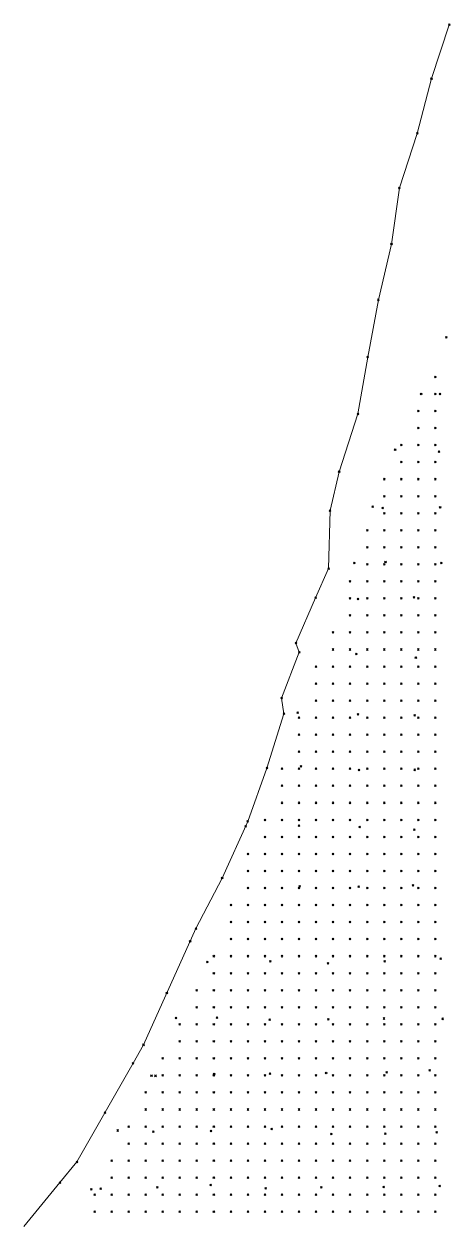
# Model space of a CAD drawing. Header units: metres. Extents: x 441556 to 446409, y 432338 to 461058.
# Drawn here: x 445829.3 to 445904.3, y 438034.9 to 438245.3 of the extents above; entities that cross this region are included whole.
import ezdxf

# ---------------------------------------------------------------- set-up
doc = ezdxf.new("R2010")
doc.units = ezdxf.units.M
doc.header["$MEASUREMENT"] = 0
doc.header["$PDMODE"] = 35
doc.header["$PDSIZE"] = 0.15
for name, color, linetype, lineweight in [('DTM-BRE-RevN_GRP_CURS APA', 2, 'Continuous', 0), ('DTM-NOK-RevN_LIDAR_co_lidar', 91, 'Continuous', 0), ('DTM-NOK-RevN_RTK', 32, 'Continuous', 0)]:
    doc.layers.add(name, color=color, linetype=linetype, lineweight=lineweight)

msp = doc.modelspace()

# ---------------------------------------------------------------- linework, layer by layer
at = {"layer": 'DTM-BRE-RevN_GRP_CURS APA'}
for p, q in [((445901.064, 438235.66, 324.729), (445904.186, 438245.143, 325.351)), ((445898.551, 438226.011, 324.105), (445901.064, 438235.66, 324.729)), ((445895.414, 438216.427, 323.472), (445898.551, 438226.011, 324.105)), ((445894.018, 438206.519, 323.86), (445895.414, 438216.427, 323.472)), ((445891.708, 438196.712, 324.253), (445894.018, 438206.519, 323.86)), ((445889.837, 438186.638, 324.124), (445891.708, 438196.712, 324.253)), ((445888.109, 438176.632, 324.013), (445889.837, 438186.638, 324.124)), ((445884.809, 438166.448, 323.915), (445888.109, 438176.632, 324.013)), ((445883.207, 438159.601, 323.915), (445884.809, 438166.448, 323.915)), ((445882.951, 438149.39, 324.069), (445883.207, 438159.601, 323.915)), ((445880.645, 438144.252, 323.3), (445882.951, 438149.39, 324.069)), ((445877.199, 438136.278, 323.159), (445880.645, 438144.252, 323.3)), ((445874.679, 438126.591, 323.034), (445877.78, 438134.671, 323.762)), ((445877.78, 438134.671, 323.762), (445877.199, 438136.278, 323.159)), ((445875.079, 438123.837, 323.534), (445874.679, 438126.591, 323.034)), ((445872.099, 438114.281, 323.659), (445875.079, 438123.837, 323.534)), ((445868.712, 438104.881, 323.659), (445872.099, 438114.281, 323.659)), ((445864.21, 438094.899, 323.659), (445868.712, 438104.881, 323.659)), ((445859.587, 438086.014, 323.471), (445864.21, 438094.899, 323.659)), ((445850.358, 438065.546, 323.471), (445859.587, 438086.014, 323.471)), ((445848.518, 438062.313, 323.471), (445850.358, 438065.546, 323.471)), ((445838.639, 438044.923, 323.471), (445848.518, 438062.313, 323.471)), ((445835.65, 438041.297, 323.471), (445838.639, 438044.923, 323.471)), ((445829.306, 438033.566, 323.471), (445835.65, 438041.297, 323.471))]:
    msp.add_line(p, q, dxfattribs=at)
at = {"layer": 'DTM-NOK-RevN_LIDAR_co_lidar'}
for p in [(445901.737, 438183.138, 324.707), (445901.737, 438180.138, 324.824), (445898.738, 438177.139, 324.711), (445901.737, 438177.139, 324.869), (445898.738, 438174.14, 324.662), (445901.737, 438174.14, 324.865), (445895.738, 438171.14, 324.56), (445898.738, 438171.14, 324.604), (445901.737, 438171.14, 324.826), (445895.738, 438168.141, 324.59), (445898.738, 438168.141, 324.669), (445901.737, 438168.141, 324.937), (445892.739, 438165.142, 324.68), (445895.738, 438165.142, 324.652), (445898.738, 438165.142, 324.778), (445901.737, 438165.142, 324.989), (445892.739, 438162.142, 324.632), (445895.738, 438162.142, 324.641), (445898.738, 438162.142, 324.837), (445901.737, 438162.142, 324.99), (445892.739, 438159.143, 324.654), (445895.738, 438159.143, 324.718), (445898.738, 438159.143, 324.891), (445901.737, 438159.143, 325.023), (445889.74, 438156.143, 324.69), (445892.739, 438156.143, 324.73), (445895.738, 438156.143, 324.863), (445898.738, 438156.143, 324.945), (445901.737, 438156.143, 325.075), (445889.74, 438153.144, 324.669), (445892.739, 438153.144, 324.756), (445895.738, 438153.144, 324.909), (445898.738, 438153.144, 324.958), (445901.737, 438153.144, 325.165), (445889.74, 438150.145, 324.659), (445892.739, 438150.145, 324.779), (445895.738, 438150.145, 324.946), (445898.738, 438150.145, 325.007), (445901.737, 438150.145, 325.256), (445886.74, 438147.145, 324.658), (445889.74, 438147.145, 324.736), (445892.739, 438147.145, 324.848), (445895.738, 438147.145, 324.96), (445898.738, 438147.145, 325.04), (445901.737, 438147.145, 325.36), (445886.74, 438144.146, 324.647), (445889.74, 438144.146, 324.752), (445892.739, 438144.146, 324.962), (445895.738, 438144.146, 325.018), (445898.738, 438144.146, 325.143), (445901.737, 438144.146, 325.454), (445886.74, 438141.147, 324.602), (445889.74, 438141.147, 324.731), (445892.739, 438141.147, 324.973), (445895.738, 438141.147, 325.063), (445898.738, 438141.147, 325.336), (445901.737, 438141.147, 325.607), (445883.741, 438138.147, 324.691), (445886.74, 438138.147, 324.639), (445889.74, 438138.147, 324.762), (445892.739, 438138.147, 324.959), (445895.738, 438138.147, 325.156), (445898.738, 438138.147, 325.515), (445901.737, 438138.147, 325.775), (445883.741, 438135.148, 324.624), (445886.74, 438135.148, 324.645), (445889.74, 438135.148, 324.858), (445892.739, 438135.148, 325.084), (445895.738, 438135.148, 325.356), (445898.738, 438135.148, 325.65), (445901.737, 438135.148, 325.863), (445880.741, 438132.148, 324.737), (445883.741, 438132.148, 324.595), (445886.74, 438132.148, 324.682), (445889.74, 438132.148, 324.886), (445892.739, 438132.148, 325.154), (445895.738, 438132.148, 325.529), (445898.738, 438132.148, 325.827), (445901.737, 438132.148, 326.005), (445880.741, 438129.149, 324.71), (445883.741, 438129.149, 324.639), (445886.74, 438129.149, 324.741), (445889.74, 438129.149, 324.898), (445892.739, 438129.149, 325.226), (445895.738, 438129.149, 325.596), (445898.738, 438129.149, 325.911), (445901.737, 438129.149, 326.117), (445880.741, 438126.15, 324.664), (445883.741, 438126.15, 324.675), (445886.74, 438126.15, 324.8), (445889.74, 438126.15, 324.974), (445892.739, 438126.15, 325.326), (445895.738, 438126.15, 325.673), (445898.738, 438126.15, 325.934), (445901.737, 438126.15, 326.156), (445877.742, 438123.15, 324.609), (445880.741, 438123.15, 324.623), (445883.741, 438123.15, 324.751), (445886.74, 438123.15, 324.846), (445889.74, 438123.15, 324.999), (445892.739, 438123.15, 325.354), (445895.738, 438123.15, 325.724), (445898.738, 438123.15, 325.958), (445901.737, 438123.15, 326.191), (445877.742, 438120.151, 324.675), (445880.741, 438120.151, 324.649), (445883.741, 438120.151, 324.754), (445886.74, 438120.151, 324.81), (445889.74, 438120.151, 325.048), (445892.739, 438120.151, 325.429), (445895.738, 438120.151, 325.77), (445898.738, 438120.151, 326.004), (445901.737, 438120.151, 326.267), (445877.742, 438117.152, 324.775), (445880.741, 438117.152, 324.744), (445883.741, 438117.152, 324.768), (445886.74, 438117.152, 324.83), (445889.74, 438117.152, 325.169), (445892.739, 438117.152, 325.521), (445895.738, 438117.152, 325.749), (445898.738, 438117.152, 326.005), (445901.737, 438117.152, 326.294), (445874.743, 438114.152, 324.774), (445877.742, 438114.152, 324.787), (445880.741, 438114.152, 324.844), (445883.741, 438114.152, 324.857), (445886.74, 438114.152, 324.989), (445889.74, 438114.152, 325.335), (445892.739, 438114.152, 325.644), (445895.738, 438114.152, 325.835), (445898.738, 438114.152, 326.037), (445901.737, 438114.152, 326.293), (445874.743, 438111.153, 324.926), (445877.742, 438111.153, 324.874), (445880.741, 438111.153, 324.884), (445883.741, 438111.153, 324.899), (445886.74, 438111.153, 325.188), (445889.74, 438111.153, 325.534), (445892.739, 438111.153, 325.759), (445895.738, 438111.153, 325.902), (445898.738, 438111.153, 326.102), (445901.737, 438111.153, 326.348), (445874.743, 438108.153, 324.899), (445877.742, 438108.153, 324.893), (445880.741, 438108.153, 324.956), (445883.741, 438108.153, 325.109), (445886.74, 438108.153, 325.315), (445889.74, 438108.153, 325.604), (445892.739, 438108.153, 325.839), (445895.738, 438108.153, 326.007), (445898.738, 438108.153, 326.155), (445901.737, 438108.153, 326.388), (445871.743, 438105.154, 324.922), (445874.743, 438105.154, 324.885), (445877.742, 438105.154, 324.909), (445880.741, 438105.154, 325.001), (445883.741, 438105.154, 325.252), (445886.74, 438105.154, 325.413), (445889.74, 438105.154, 325.665), (445892.739, 438105.154, 325.835), (445895.738, 438105.154, 325.994), (445898.738, 438105.154, 326.183), (445901.737, 438105.154, 326.435), (445871.743, 438102.155, 324.928), (445874.743, 438102.155, 324.886), (445877.742, 438102.155, 324.951), (445880.741, 438102.155, 325.15), (445883.741, 438102.155, 325.438), (445886.74, 438102.155, 325.488), (445889.74, 438102.155, 325.659), (445892.739, 438102.155, 325.888), (445895.738, 438102.155, 326.075), (445898.738, 438102.155, 326.272), (445901.737, 438102.155, 326.484), (445868.744, 438099.155, 324.835), (445871.743, 438099.155, 324.919), (445874.743, 438099.155, 324.925), (445877.742, 438099.155, 325.015), (445880.741, 438099.155, 325.293), (445883.741, 438099.155, 325.592), (445886.74, 438099.155, 325.626), (445889.74, 438099.155, 325.742), (445892.739, 438099.155, 325.93), (445895.738, 438099.155, 326.126), (445898.738, 438099.155, 326.38), (445901.737, 438099.155, 326.62), (445868.744, 438096.156, 324.961), (445871.743, 438096.156, 324.946), (445874.743, 438096.156, 325.005), (445877.742, 438096.156, 325.148), (445880.741, 438096.156, 325.438), (445883.741, 438096.156, 325.62), (445886.74, 438096.156, 325.677), (445889.74, 438096.156, 325.745), (445892.739, 438096.156, 325.974), (445895.738, 438096.156, 326.203), (445898.738, 438096.156, 326.433), (445901.737, 438096.156, 326.729), (445868.744, 438093.157, 324.942), (445871.743, 438093.157, 324.952), (445874.743, 438093.157, 325.059), (445877.742, 438093.157, 325.281), (445880.741, 438093.157, 325.499), (445883.741, 438093.157, 325.7), (445886.74, 438093.157, 325.784), (445889.74, 438093.157, 325.908), (445892.739, 438093.157, 326.001), (445895.738, 438093.157, 326.199), (445898.738, 438093.157, 326.436), (445901.737, 438093.157, 326.866), (445865.745, 438090.157, 325.02), (445868.744, 438090.157, 324.997), (445871.743, 438090.157, 325.036), (445874.743, 438090.157, 325.166), (445877.742, 438090.157, 325.431), (445880.741, 438090.157, 325.568), (445883.741, 438090.157, 325.777), (445886.74, 438090.157, 325.949), (445889.74, 438090.157, 326.088), (445892.739, 438090.157, 326.196), (445895.738, 438090.157, 326.316), (445898.738, 438090.157, 326.468), (445901.737, 438090.157, 326.952), (445865.745, 438087.158, 325.044), (445868.744, 438087.158, 325.072), (445871.743, 438087.158, 325.175), (445874.743, 438087.158, 325.336), (445877.742, 438087.158, 325.543), (445880.741, 438087.158, 325.706), (445883.741, 438087.158, 325.903), (445886.74, 438087.158, 326.056), (445889.74, 438087.158, 326.231), (445892.739, 438087.158, 326.401), (445895.738, 438087.158, 326.548), (445898.738, 438087.158, 326.679), (445901.737, 438087.158, 327.146), (445865.745, 438084.158, 325.091), (445868.744, 438084.158, 325.135), (445871.743, 438084.158, 325.216), (445874.743, 438084.158, 325.491), (445877.742, 438084.158, 325.7), (445880.741, 438084.158, 325.893), (445883.741, 438084.158, 326.064), (445886.74, 438084.158, 326.176), (445889.74, 438084.158, 326.36), (445892.739, 438084.158, 326.566), (445895.738, 438084.158, 326.788), (445898.738, 438084.158, 327.021), (445901.737, 438084.158, 327.636), (445862.745, 438081.159, 324.953), (445865.745, 438081.159, 325.114), (445868.744, 438081.159, 325.246), (445871.743, 438081.159, 325.333), (445874.743, 438081.159, 325.564), (445877.742, 438081.159, 325.834), (445880.741, 438081.159, 326.052), (445883.741, 438081.159, 326.226), (445886.74, 438081.159, 326.363), (445889.74, 438081.159, 326.505), (445892.739, 438081.159, 326.719), (445895.738, 438081.159, 326.981), (445898.738, 438081.159, 327.309), (445901.737, 438081.159, 327.92), (445862.745, 438078.16, 324.975), (445865.745, 438078.16, 325.229), (445868.744, 438078.16, 325.316), (445871.743, 438078.16, 325.433), (445874.743, 438078.16, 325.684), (445877.742, 438078.16, 325.92), (445880.741, 438078.16, 326.168), (445883.741, 438078.16, 326.35), (445886.74, 438078.16, 326.512), (445889.74, 438078.16, 326.714), (445892.739, 438078.16, 326.925), (445895.738, 438078.16, 327.16), (445898.738, 438078.16, 327.465), (445901.737, 438078.16, 328.038), (445859.746, 438075.16, 325.089), (445862.745, 438075.16, 325.193), (445865.745, 438075.16, 325.291), (445868.744, 438075.16, 325.449), (445871.743, 438075.16, 325.625), (445874.743, 438075.16, 325.766), (445877.742, 438075.16, 325.971), (445880.741, 438075.16, 326.226), (445883.741, 438075.16, 326.46), (445886.74, 438075.16, 326.644), (445889.74, 438075.16, 326.892), (445892.739, 438075.16, 327.105), (445895.738, 438075.16, 327.363), (445898.738, 438075.16, 327.681), (445901.737, 438075.16, 328.084), (445859.746, 438072.161, 325.203), (445862.745, 438072.161, 325.286), (445865.745, 438072.161, 325.41), (445868.744, 438072.161, 325.532), (445871.743, 438072.161, 325.653), (445874.743, 438072.161, 325.874), (445877.742, 438072.161, 326.097), (445880.741, 438072.161, 326.284), (445883.741, 438072.161, 326.461), (445886.74, 438072.161, 326.698), (445889.74, 438072.161, 326.99), (445892.739, 438072.161, 327.281), (445895.738, 438072.161, 327.54), (445898.738, 438072.161, 327.989), (445901.737, 438072.161, 328.315), (445856.746, 438069.162, 325.139), (445859.746, 438069.162, 325.24), (445862.745, 438069.162, 325.3), (445865.745, 438069.162, 325.44), (445868.744, 438069.162, 325.609), (445871.743, 438069.162, 325.769), (445874.743, 438069.162, 325.947), (445877.742, 438069.162, 326.109), (445880.741, 438069.162, 326.3), (445883.741, 438069.162, 326.472), (445886.74, 438069.162, 326.652), (445889.74, 438069.162, 326.88), (445892.739, 438069.162, 327.214), (445895.738, 438069.162, 327.577), (445898.738, 438069.162, 328.424), (445901.737, 438069.162, 328.918), (445856.746, 438066.162, 325.142), (445859.746, 438066.162, 325.254), (445862.745, 438066.162, 325.314), (445865.745, 438066.162, 325.437), (445868.744, 438066.162, 325.62), (445871.743, 438066.162, 325.82), (445874.743, 438066.162, 325.987), (445877.742, 438066.162, 326.157), (445880.741, 438066.162, 326.29), (445883.741, 438066.162, 326.446), (445886.74, 438066.162, 326.636), (445889.74, 438066.162, 326.889), (445892.739, 438066.162, 327.1), (445895.738, 438066.162, 327.42), (445898.738, 438066.162, 328.427), (445901.737, 438066.162, 329.454), (445853.747, 438063.163, 324.904), (445856.746, 438063.163, 325.198), (445859.746, 438063.163, 325.288), (445862.745, 438063.163, 325.32), (445865.745, 438063.163, 325.426), (445868.744, 438063.163, 325.603), (445871.743, 438063.163, 325.821), (445874.743, 438063.163, 326.011), (445877.742, 438063.163, 326.153), (445880.741, 438063.163, 326.334), (445883.741, 438063.163, 326.486), (445886.74, 438063.163, 326.696), (445889.74, 438063.163, 326.953), (445892.739, 438063.163, 327.15), (445895.738, 438063.163, 327.417), (445898.738, 438063.163, 327.92), (445901.737, 438063.163, 328.739), (445853.747, 438060.163, 325.076), (445856.746, 438060.163, 325.206), (445859.746, 438060.163, 325.312), (445862.745, 438060.163, 325.387), (445865.745, 438060.163, 325.504), (445868.744, 438060.163, 325.672), (445871.743, 438060.163, 325.861), (445874.743, 438060.163, 326.052), (445877.742, 438060.163, 326.179), (445880.741, 438060.163, 326.324), (445883.741, 438060.163, 326.511), (445886.74, 438060.163, 326.783), (445889.74, 438060.163, 327.314), (445892.739, 438060.163, 327.825), (445895.738, 438060.163, 328.214), (445898.738, 438060.163, 328.468), (445901.737, 438060.163, 328.806), (445850.748, 438057.164, 324.333), (445853.747, 438057.164, 325.058), (445856.746, 438057.164, 325.255), (445859.746, 438057.164, 325.304), (445862.745, 438057.164, 325.398), (445865.745, 438057.164, 325.601), (445868.744, 438057.164, 325.769), (445871.743, 438057.164, 325.911), (445874.743, 438057.164, 326.016), (445877.742, 438057.164, 326.161), (445880.741, 438057.164, 326.34), (445883.741, 438057.164, 326.568), (445886.74, 438057.164, 326.993), (445889.74, 438057.164, 328.094), (445892.739, 438057.164, 329.261), (445895.738, 438057.164, 329.872), (445898.738, 438057.164, 330.161), (445901.737, 438057.164, 330.002), (445850.748, 438054.165, 324.873), (445853.747, 438054.165, 325.193), (445856.746, 438054.165, 325.308), (445859.746, 438054.165, 325.354), (445862.745, 438054.165, 325.484), (445865.745, 438054.165, 325.646), (445868.744, 438054.165, 325.789), (445871.743, 438054.165, 325.956), (445874.743, 438054.165, 326.065), (445877.742, 438054.165, 326.18), (445880.741, 438054.165, 326.341), (445883.741, 438054.165, 326.635), (445886.74, 438054.165, 327.488), (445889.74, 438054.165, 328.874), (445892.739, 438054.165, 329.956), (445895.738, 438054.165, 330.317), (445898.738, 438054.165, 330.717), (445901.737, 438054.165, 330.706), (445847.748, 438051.165, 325.084), (445850.748, 438051.165, 325.151), (445853.747, 438051.165, 325.225), (445856.746, 438051.165, 325.347), (445859.746, 438051.165, 325.38), (445862.745, 438051.165, 325.53), (445865.745, 438051.165, 325.747), (445868.744, 438051.165, 325.932), (445871.743, 438051.165, 326.105), (445874.743, 438051.165, 326.223), (445877.742, 438051.165, 326.295), (445880.741, 438051.165, 326.517), (445883.741, 438051.165, 327.202), (445886.74, 438051.165, 328.241), (445889.74, 438051.165, 329.429), (445892.739, 438051.165, 330.272), (445895.738, 438051.165, 330.601), (445898.738, 438051.165, 331.011), (445901.737, 438051.165, 331.433), (445847.748, 438048.166, 325.1), (445850.748, 438048.166, 325.186), (445853.747, 438048.166, 325.268), (445856.746, 438048.166, 325.408), (445859.746, 438048.166, 325.413), (445862.745, 438048.166, 325.598), (445865.745, 438048.166, 325.831), (445868.744, 438048.166, 326.101), (445871.743, 438048.166, 326.293), (445874.743, 438048.166, 326.474), (445877.742, 438048.166, 326.577), (445880.741, 438048.166, 326.901), (445883.741, 438048.166, 328.179), (445886.74, 438048.166, 329.248), (445889.74, 438048.166, 330.08), (445892.739, 438048.166, 330.501), (445895.738, 438048.166, 330.853), (445898.738, 438048.166, 331.229), (445901.737, 438048.166, 331.635), (445844.749, 438045.167, 325.077), (445847.748, 438045.167, 325.141), (445850.748, 438045.167, 325.25), (445853.747, 438045.167, 325.334), (445856.746, 438045.167, 325.394), (445859.746, 438045.167, 325.47), (445862.745, 438045.167, 325.678), (445865.745, 438045.167, 325.875), (445868.744, 438045.167, 326.14), (445871.743, 438045.167, 326.393), (445874.743, 438045.167, 326.618), (445877.742, 438045.167, 326.765), (445880.741, 438045.167, 327.039), (445883.741, 438045.167, 327.964), (445886.74, 438045.167, 329.435), (445889.74, 438045.167, 330.29), (445892.739, 438045.167, 330.701), (445895.738, 438045.167, 331.091), (445898.738, 438045.167, 331.45), (445901.737, 438045.167, 331.876), (445844.749, 438042.167, 325.115), (445847.748, 438042.167, 325.202), (445850.748, 438042.167, 325.317), (445853.747, 438042.167, 325.412), (445856.746, 438042.167, 325.497), (445859.746, 438042.167, 325.529), (445862.745, 438042.167, 325.68), (445865.745, 438042.167, 325.918), (445868.744, 438042.167, 326.152), (445871.743, 438042.167, 326.367), (445874.743, 438042.167, 326.636), (445877.742, 438042.167, 326.958), (445880.741, 438042.167, 327.199), (445883.741, 438042.167, 327.704), (445886.74, 438042.167, 328.96), (445889.74, 438042.167, 329.966), (445892.739, 438042.167, 330.681), (445895.738, 438042.167, 331.21), (445898.738, 438042.167, 331.659), (445901.737, 438042.167, 332.181), (445841.75, 438039.168, 325.119), (445844.749, 438039.168, 325.202), (445847.748, 438039.168, 325.273), (445850.748, 438039.168, 325.392), (445853.747, 438039.168, 325.487), (445856.746, 438039.168, 325.57), (445859.746, 438039.168, 325.612), (445862.745, 438039.168, 325.712), (445865.745, 438039.168, 325.933), (445868.744, 438039.168, 326.181), (445871.743, 438039.168, 326.462), (445874.743, 438039.168, 326.904), (445877.742, 438039.168, 327.426), (445880.741, 438039.168, 327.699), (445883.741, 438039.168, 328.033), (445886.74, 438039.168, 328.693), (445889.74, 438039.168, 329.342), (445892.739, 438039.168, 330.397), (445895.738, 438039.168, 331.263), (445898.738, 438039.168, 331.865), (445901.737, 438039.168, 332.441), (445841.75, 438036.168, 325.241), (445844.749, 438036.168, 325.331), (445847.748, 438036.168, 325.484), (445850.748, 438036.168, 325.568), (445853.747, 438036.168, 325.657), (445856.746, 438036.168, 325.66), (445859.746, 438036.168, 325.72), (445862.745, 438036.168, 325.825), (445865.745, 438036.168, 326.002), (445868.744, 438036.168, 326.318), (445871.743, 438036.168, 326.663), (445874.743, 438036.168, 327.284), (445877.742, 438036.168, 328.195), (445880.741, 438036.168, 328.695), (445883.741, 438036.168, 329.327), (445886.74, 438036.168, 329.534), (445889.74, 438036.168, 329.754), (445892.739, 438036.168, 330.466), (445895.738, 438036.168, 331.328), (445898.738, 438036.168, 332.024), (445901.737, 438036.168, 332.595)]:
    msp.add_point(p, dxfattribs=at)
at = {"layer": 'DTM-NOK-RevN_RTK'}
for p in [(445904.186, 438245.143, 325.351), (445901.064, 438235.66, 324.729), (445898.551, 438226.011, 324.105), (445895.414, 438216.427, 323.472), (445894.018, 438206.519, 323.86), (445891.708, 438196.712, 324.253), (445903.665, 438190.097, 324.768), (445889.837, 438186.638, 324.124), (445899.243, 438180.156, 324.837), (445902.564, 438180.115, 324.937), (445888.109, 438176.632, 324.013), (445894.668, 438170.31, 324.764), (445902.387, 438169.993, 325.244), (445884.809, 438166.448, 323.915), (445883.207, 438159.601, 323.915), (445890.708, 438160.314, 324.765), (445892.44, 438160.085, 324.762), (445902.588, 438160.167, 325.287), (445882.951, 438149.39, 324.069), (445887.492, 438150.398, 324.814), (445892.964, 438150.53, 325.025), (445902.769, 438150.359, 325.542), (445880.645, 438144.252, 323.3), (445888.129, 438144.017, 324.874), (445897.986, 438144.31, 325.345), (445877.199, 438136.278, 323.159), (445877.78, 438134.671, 323.762), (445887.804, 438134.377, 325.011), (445898.305, 438133.72, 325.927), (445874.679, 438126.591, 323.034), (445875.079, 438123.837, 323.534), (445877.501, 438124.032, 324.921), (445888.1, 438123.756, 325.127), (445898.09, 438123.551, 326.134), (445872.099, 438114.281, 323.659), (445878.087, 438114.602, 324.917), (445888.314, 438113.936, 325.512), (445898.119, 438113.964, 326.225), (445868.712, 438104.881, 323.659), (445868.321, 438104.015, 323.659), (445877.73, 438104.135, 325.003), (445888.399, 438103.878, 325.719), (445898.059, 438103.405, 326.371), (445864.21, 438094.899, 323.659), (445877.854, 438093.468, 325.468), (445888.228, 438093.409, 326.013), (445897.781, 438093.619, 326.517), (445859.587, 438086.014, 323.471), (445858.579, 438083.778, 323.471), (445861.599, 438080.116, 325.333), (445872.706, 438080.257, 325.674), (445882.819, 438079.892, 326.42), (445892.817, 438080.257, 326.959), (445902.689, 438080.728, 329.255), (445854.468, 438074.662, 323.471), (445856.083, 438070.268, 325.336), (445863.309, 438070.326, 325.593), (445872.551, 438070.002, 326.039), (445882.882, 438070.046, 326.65), (445892.697, 438070.183, 327.54), (445903.009, 438070.128, 328.47), (445850.358, 438065.546, 323.471), (445848.518, 438062.313, 323.471), (445882.519, 438060.588, 326.65), (445893.149, 438060.687, 327.254), (445900.732, 438061.065, 328.09), (445851.766, 438060.096, 325.322), (445852.472, 438060.087, 325.33), (445862.802, 438060.432, 325.555), (445872.62, 438060.455, 326.221), (445843.579, 438053.618, 323.471), (445845.832, 438050.463, 325.217), (445852.089, 438050.283, 325.398), (445862.265, 438050.391, 325.73), (445872.938, 438050.712, 326.377), (445901.972, 438050.122, 331.628), (445883.451, 438049.871, 328.144), (445892.93, 438049.933, 330.521), (445838.639, 438044.923, 323.471), (445835.65, 438041.297, 323.471), (445841.172, 438040.12, 325.259), (445842.828, 438040.235, 325.29), (445852.809, 438040.472, 325.579), (445862.177, 438040.857, 325.899), (445871.875, 438040.275, 326.609), (445881.655, 438040.485, 327.447), (445892.645, 438040.522, 331.078), (445902.494, 438040.699, 332.706)]:
    msp.add_point(p, dxfattribs=at)

doc.saveas('drawing.dxf')
